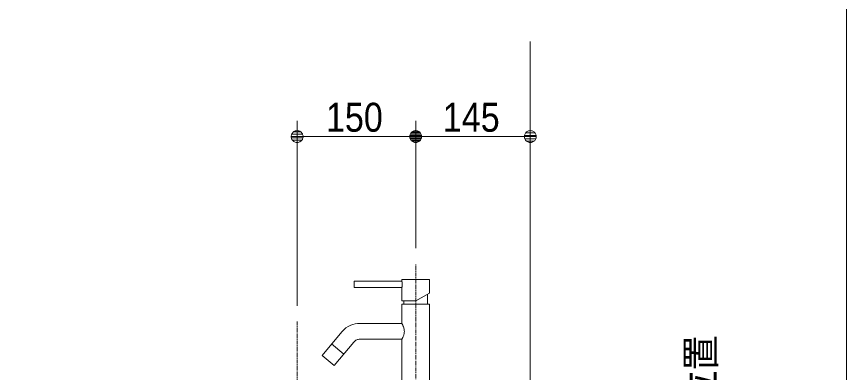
# Model space of a CAD drawing. Units: millimetres, scale not verified. Extents: x -6062 to 6062, y -3045 to 3045.
# Drawn here: x -4068 to -3018, y -1188 to -738 of the extents above; entities that cross this region are included whole.
import ezdxf
from ezdxf.enums import TextEntityAlignment as Align

# ---------------------------------------------------------------- set-up
doc = ezdxf.new("R2010")
doc.units = ezdxf.units.MM
doc.header["$LTSCALE"] = 20
doc.linetypes.add('CHAIN1', pattern=[8, 5, -1, 1, -1])
for name, color, linetype, lineweight in [('0-0_1図面枠', 7, 'Continuous', 9), ('0-2_5ボウル・キャビネット', 7, 'Continuous', 9), ('0-3_2寸法-2', 7, 'Continuous', 9), ('0-4_0', 7, 'Continuous', 9), ('0-5_2寸法-1', 7, 'Continuous', 9), ('0-7_4給排水', 7, 'Continuous', 9)]:
    doc.layers.add(name, color=color, linetype=linetype, lineweight=lineweight)
doc.styles.add('ＭＳ Ｐゴシック', font='')
doc.styles.get('ＭＳ Ｐゴシック').set_extended_font_data('MS PGothic')

# ---------------------------------------------------------------- blocks, each defined once
blk = doc.blocks.new('_Dot')
at = {"layer": '0-4_0'}
for p, q in [((-10, 0), (-20, 0)), ((9.78, 2), (-9.78, 2)), ((7.99, 6), (-7.99, 6)), ((9.16, -3.98), (-9.16, -3.98)), ((6, -7.98), (-6, -7.98))]:
    blk.add_line(p, q, dxfattribs=at)
for points in [[(10, 0), (9.92, 1.25), (9.69, 2.49), (9.3, 3.68), (8.76, 4.82), (8.09, 5.88), (7.29, 6.85), (6.37, 7.71), (5.36, 8.44), (4.26, 9.05), (3.09, 9.51), (1.87, 9.82), (0.63, 9.98), (-0.63, 9.98), (-1.87, 9.82), (-3.09, 9.51), (-4.26, 9.05), (-5.36, 8.44), (-6.37, 7.71), (-7.29, 6.85), (-8.09, 5.88), (-8.76, 4.82), (-9.3, 3.68), (-9.69, 2.49), (-9.92, 1.25), (-10, 0), (0, 0)], [(-10, 0), (-9.92, -1.25), (-9.69, -2.49), (-9.3, -3.68), (-8.76, -4.82), (-8.09, -5.88), (-7.29, -6.85), (-6.37, -7.71), (-5.36, -8.44), (-4.26, -9.05), (-3.09, -9.51), (-1.87, -9.82), (-0.63, -9.98), (0.63, -9.98), (1.87, -9.82), (3.09, -9.51), (4.26, -9.05), (5.36, -8.44), (6.37, -7.71), (7.29, -6.85), (8.09, -5.88), (8.76, -4.82), (9.3, -3.68), (9.69, -2.49), (9.92, -1.25), (10, 0), (0, 0)]]:
    blk.add_lwpolyline(points, close=True, dxfattribs=at)
blk = doc.blocks.new('グループ-9')
at = {"layer": '0-7_4給排水', "linetype": 'CHAIN1'}
blk.add_line((-38500, -22480), (-38500, -33480), dxfattribs=at)
blk = doc.blocks.new('グループ-21')
at = {"layer": '0-7_4給排水', "linetype": 'CHAIN1'}
blk.add_line((-35500, -24700), (-35500, -21020), dxfattribs=at)
at = {"layer": '0-7_4給排水'}
for p, q in [((-35200, -21786.8), (-35200, -22040)), ((-35800, -21960), (-35800, -22040)), ((-37322.2, -23304), (-37628.6, -23046.9))]:
    blk.add_line(p, q, dxfattribs=at)
blk.add_lwpolyline([(-37060, -21620), (-35850, -21620), (-35850, -21960), (-35500, -21960), (-35150.1, -21758), (-35150, -21420), (-35850, -21420), (-35850, -21460), (-37060, -21460)], close=True, dxfattribs=at)
for points in [[(-35850, -21460), (-35849.9, -21460.4), (-35849.6, -21461.6), (-35849.2, -21463.6), (-35848.6, -21466.4), (-35847.9, -21469.8), (-35847.1, -21474), (-35846.2, -21478.7), (-35845.3, -21484.1), (-35844.4, -21489.9), (-35843.5, -21496.2), (-35842.7, -21502.9), (-35842.1, -21509.9), (-35841.5, -21517.2), (-35841.1, -21524.7), (-35840.8, -21532.3), (-35840.7, -21540), (-35840.8, -21544), (-35840.8, -21548.1), (-35841.1, -21556.1), (-35841.6, -21563.9), (-35842.2, -21571.4), (-35842.9, -21578.5), (-35843.7, -21585.3), (-35844.6, -21591.5), (-35845.5, -21597.3), (-35846.4, -21602.4), (-35847.3, -21607), (-35848, -21610.9), (-35848.7, -21614.2), (-35849.3, -21616.7), (-35849.7, -21618.5), (-35849.9, -21619.6), (-35850, -21620)], [(-35150, -24140), (-35150, -22040), (-35850, -22040), (-35850, -22528), (-36913.5, -22528), (-36972.6, -22530.9), (-37031.1, -22539.7), (-37088.5, -22554.1), (-37144.2, -22574.2), (-37206.6, -22604.5), (-37265.1, -22641.9), (-37320.6, -22687.3), (-37371.4, -22740.3), (-37373.1, -22742.3), (-37870.3, -23334.9), (-37563.9, -23592), (-37066.7, -22999.5), (-37050.3, -22982.1), (-37031.9, -22966.9), (-37011.9, -22953.9), (-36990.4, -22943.4), (-36971.8, -22936.7), (-36952.7, -22931.9), (-36933.2, -22929), (-36913.5, -22928), (-35850, -22928), (-35850, -24140)], [(-35850, -22528), (-35849.4, -22529), (-35847.7, -22532.1), (-35844.9, -22537.2), (-35841.1, -22544.1), (-35836.5, -22552.7), (-35831.3, -22562.9), (-35825.7, -22574.6), (-35819.7, -22587.6), (-35813.7, -22601.8), (-35807.9, -22617.2), (-35802.3, -22633.7), (-35797.3, -22651.2), (-35793.1, -22669.6), (-35789.9, -22688.8), (-35787.9, -22708.5), (-35787.2, -22728.5), (-35788, -22748.6), (-35790.1, -22768.5), (-35793.4, -22787.7), (-35797.7, -22806.3), (-35802.8, -22823.9), (-35808.5, -22840.5), (-35814.4, -22855.9), (-35820.5, -22870.1), (-35826.4, -22883), (-35832, -22894.4), (-35837.1, -22904.4), (-35841.5, -22912.7), (-35845.1, -22919.3), (-35847.8, -22924.1), (-35849.4, -22927.1), (-35850, -22928)]]:
    blk.add_lwpolyline(points, dxfattribs=at)

msp = doc.modelspace()

# ---------------------------------------------------------------- linework, layer by layer
at = {"layer": '0-0_1図面枠'}
msp.add_line((-3017.5, 1750), (-3017.5, -2420), dxfattribs=at)
at = {"layer": '0-2_5ボウル・キャビネット'}
msp.add_lwpolyline([(-4067.5, -2020), (-3417.5, -2020), (-3417.5, -770)], dxfattribs=at)
at = {"layer": '0-5_2寸法-1'}
for p, q in [((-3712.5, -1104), (-3712.5, -870)), ((-3562.5, -1031), (-3562.5, -870)), ((-3562.5, -1031), (-3562.5, -870)), ((-3417.5, -1031), (-3417.5, -870)), ((-3697.49, -890), (-3577.51, -890)), ((-3432.51, -890), (-3547.49, -890))]:
    msp.add_line(p, q, dxfattribs=at)

# ---------------------------------------------------------------- block references
at = {"layer": '0-5_2寸法-1', "xscale": 0.7503418, "yscale": 0.7503418, "rotation": 180}
for p in [(-3712.5, -890), (-3562.5, -890)]:
    msp.add_blockref('_Dot', p, dxfattribs=at)
at = {"layer": '0-5_2寸法-1', "xscale": 0.7503418, "yscale": 0.7503418}
for p in [(-3562.5, -890), (-3417.5, -890)]:
    msp.add_blockref('_Dot', p, dxfattribs=at)
at = {"layer": '0-7_4給排水', "xscale": 0.05, "yscale": 0.05}
for name in ['グループ-21', 'グループ-9']:
    msp.add_blockref(name, (-1787.5, 0), dxfattribs=at)

# ---------------------------------------------------------------- texts
at = {"layer": '0-3_2寸法-2', "style": 'ＭＳ Ｐゴシック', "width": 0.9}
msp.add_text('Pトラップ排水位置', height=36.69, rotation=90, dxfattribs=at).set_placement((-3172.48, -1530.42), align=Align.BOTTOM_LEFT)
at = {"layer": '0-5_2寸法-1', "style": 'ＭＳ Ｐゴシック', "width": 0.9}
for s, p in [('150', (-3676.11, -894.96)), ('145', (-3528.22, -894.96))]:
    msp.add_text(s, height=36.66, dxfattribs=at).set_placement(p, align=Align.BOTTOM_LEFT)

doc.saveas('drawing.dxf')
